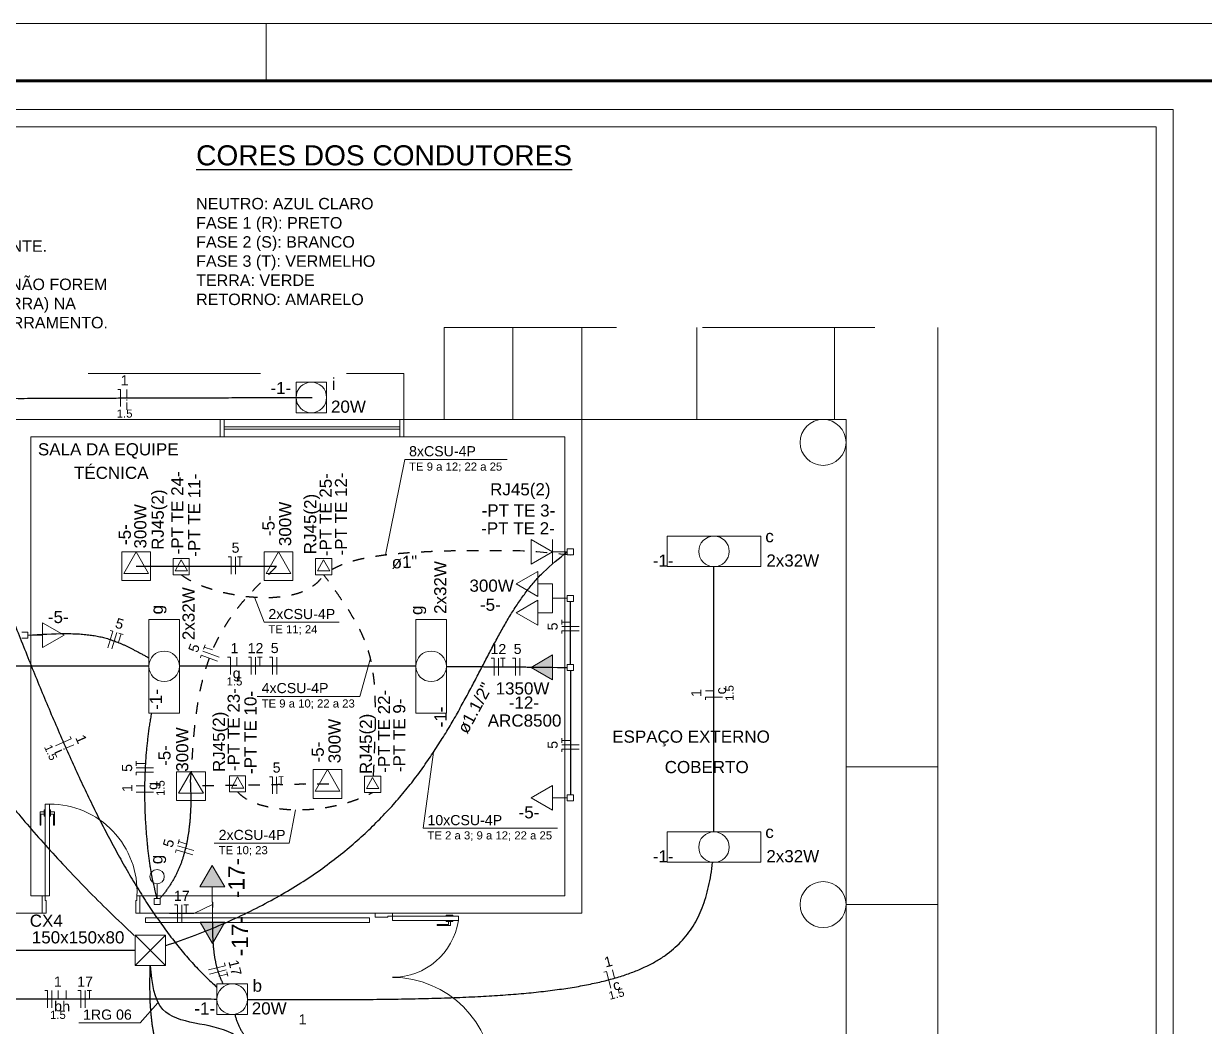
# Model space of a CAD drawing. Header units: millimetres. Extents: x 234.6 to 276.6, y 175.2 to 204.9.
# Drawn here: x 256.52 to 266.81, y 196.12 to 204.86 of the extents above; entities that cross this region are included whole.
import ezdxf

# ---------------------------------------------------------------- set-up
doc = ezdxf.new("R2010")
doc.units = ezdxf.units.MM
doc.header["$LTSCALE"] = 3
doc.header["$MEASUREMENT"] = 0
doc.linetypes.add('Dashed', pattern=[0.75, 0.5, -0.25])
doc.layers.get('0').update_dxf_attribs({"color": 2})
for name, color, linetype, lineweight in [('CE-Condutos', 3, 'Continuous', 30), ('CE-Textos condutos', 2, 'Continuous', 20), ('CE-Textos fios', 2, 'Continuous', 20), ('CROQUI', 1, 'Continuous', 13), ('EL-Condutos', 3, 'Continuous', 30), ('EL-Fios', 2, 'Continuous', 20), ('EL-Textos fios', 2, 'Continuous', 20), ('EL-Textos pontos', 2, 'Continuous', 20), ('FOLHA EXTERNA', 2, 'Continuous', 20), ('Folha_padrão', 6, 'Continuous', 60), ('P-SIMBOL', 170, 'Continuous', 20), ('TEXTO', 3, 'Continuous', 30)]:
    doc.layers.add(name, color=color, linetype=linetype, lineweight=lineweight)
doc.layers.add('Texto_80', color=2, linetype='Continuous')
doc.styles.add('Arial', font='arial.ttf')
doc.styles.add('TEXTO', font='arial.ttf')

msp = doc.modelspace()

# ---------------------------------------------------------------- hatches: boundary and pattern name
at = {"layer": 'P-SIMBOL', "linetype": 'Continuous'}
for points in [[(261.131, 199.358), (260.944, 199.249), (261.131, 199.141)], [(258.276, 197.337), (258.167, 197.525), (258.059, 197.337)], [(258.061, 197.031), (258.169, 196.844), (258.278, 197.031)]]:
    msp.add_hatch(color=256, dxfattribs=at).paths.add_polyline_path(points)

# ---------------------------------------------------------------- linework, layer by layer
msp.add_line((257.539, 196.153), (257.694, 196.329))
at = {"layer": 'CE-Condutos', "color": 6, "linetype": 'Continuous'}
msp.add_spline([(255.179, 201.283), (255.251, 200.881), (255.26, 200.793), (255.269, 200.703), (255.279, 200.611), (255.289, 200.517), (255.301, 200.42), (255.315, 200.32), (255.332, 200.218), (255.352, 200.112), (255.375, 200.003), (255.403, 199.891), (255.436, 199.776), (255.474, 199.657), (255.518, 199.534), (255.569, 199.407), (255.627, 199.276), (255.692, 199.14), (255.765, 199), (255.848, 198.856), (255.939, 198.707), (256.041, 198.552), (256.152, 198.393), (256.275, 198.228), (256.409, 198.058), (256.555, 197.883), (256.714, 197.701), (256.886, 197.514), (257.072, 197.32), (257.272, 197.121), (257.487, 196.915)], degree=3, dxfattribs=at)
at = {"layer": 'CE-Condutos', "color": 170, "linetype": 'Continuous'}
for points in [[(257.762, 196.827), (258.017, 196.917), (258.254, 197.013), (258.475, 197.114), (258.68, 197.22), (258.87, 197.33), (259.047, 197.444), (259.209, 197.561), (259.36, 197.681), (259.499, 197.804), (259.626, 197.929), (259.744, 198.055), (259.853, 198.182), (259.953, 198.31), (260.045, 198.439), (260.13, 198.567), (260.21, 198.694), (260.284, 198.82), (260.353, 198.945), (260.419, 199.067), (260.482, 199.187), (260.543, 199.304), (260.603, 199.418), (260.662, 199.528), (260.721, 199.633), (260.782, 199.734), (260.845, 199.829), (260.91, 199.919), (260.979, 200.003), (261.052, 200.08), (261.259, 200.256)], [(257.496, 196.784), (257.064, 196.784), (256.659, 196.784), (256.279, 196.784), (255.922, 196.784), (255.586, 196.784), (255.27, 196.784), (254.971, 196.784), (254.688, 196.784), (254.419, 196.784), (254.161, 196.784), (253.913, 196.784), (253.673, 196.784), (253.438, 196.784), (253.208, 196.784), (252.98, 196.784), (252.753, 196.784), (252.523, 196.784), (252.291, 196.784), (252.052, 196.784), (251.806, 196.784), (251.551, 196.784), (251.285, 196.784), (251.005, 196.784), (250.711, 196.784), (250.399, 196.784), (250.069, 196.784), (249.718, 196.784), (249.344, 196.784), (248.945, 196.784), (248.407, 196.784)]]:
    msp.add_spline(points, degree=3, dxfattribs=at)
at = {"layer": 'CE-Condutos', "color": 170, "linetype": 'Dashed', "ltscale": 0.05}
for points in [[(259.207, 200.102), (259.224, 200.111), (259.243, 200.121), (259.263, 200.13), (259.284, 200.14), (259.306, 200.149), (259.331, 200.158), (259.358, 200.167), (259.387, 200.176), (259.418, 200.184), (259.452, 200.193), (259.488, 200.2), (259.528, 200.208), (259.57, 200.215), (259.616, 200.222), (259.665, 200.229), (259.718, 200.235), (259.775, 200.241), (259.835, 200.246), (259.9, 200.251), (259.97, 200.255), (260.043, 200.259), (260.122, 200.262), (260.205, 200.265), (260.294, 200.267), (260.388, 200.268), (260.487, 200.269), (260.592, 200.269), (260.703, 200.268), (260.819, 200.267), (261.286, 200.23)], [(257.897, 200.057), (257.923, 200.038), (257.952, 200.02), (257.984, 200.002), (258.02, 199.985), (258.058, 199.968), (258.099, 199.952), (258.142, 199.938), (258.187, 199.924), (258.233, 199.911), (258.281, 199.899), (258.331, 199.889), (258.381, 199.88), (258.432, 199.872), (258.483, 199.866), (258.534, 199.862), (258.585, 199.859), (258.636, 199.858), (258.686, 199.859), (258.735, 199.863), (258.783, 199.868), (258.83, 199.875), (258.874, 199.885), (258.917, 199.897), (258.957, 199.912), (258.995, 199.929), (259.03, 199.949), (259.062, 199.972), (259.091, 199.997), (259.116, 200.026), (259.137, 200.057)], [(259.571, 198.302), (259.576, 198.402), (259.58, 198.497), (259.583, 198.585), (259.586, 198.669), (259.588, 198.747), (259.589, 198.821), (259.588, 198.891), (259.587, 198.957), (259.585, 199.02), (259.581, 199.079), (259.577, 199.135), (259.57, 199.188), (259.563, 199.239), (259.553, 199.288), (259.543, 199.336), (259.53, 199.382), (259.516, 199.426), (259.5, 199.471), (259.482, 199.514), (259.462, 199.558), (259.44, 199.602), (259.416, 199.646), (259.389, 199.691), (259.361, 199.738), (259.33, 199.785), (259.296, 199.835), (259.261, 199.887), (259.222, 199.941), (259.181, 199.997), (259.137, 200.057)], [(258.388, 198.165), (258.407, 198.146), (258.429, 198.128), (258.453, 198.111), (258.479, 198.096), (258.508, 198.082), (258.539, 198.069), (258.572, 198.057), (258.607, 198.047), (258.644, 198.038), (258.682, 198.03), (258.722, 198.023), (258.763, 198.018), (258.805, 198.014), (258.848, 198.011), (258.892, 198.01), (258.937, 198.01), (258.982, 198.012), (259.028, 198.014), (259.075, 198.019), (259.121, 198.024), (259.168, 198.031), (259.214, 198.04), (259.26, 198.05), (259.306, 198.061), (259.351, 198.074), (259.395, 198.088), (259.439, 198.104), (259.482, 198.122), (259.523, 198.14), (259.564, 198.161)]]:
    msp.add_spline(points, degree=3, dxfattribs=at)
at = {"layer": 'CE-Condutos', "color": 5, "linetype": 'Continuous'}
msp.add_spline([(257.624, 196.651), (257.623, 196.594), (257.622, 196.54), (257.622, 196.489), (257.622, 196.44), (257.623, 196.394), (257.624, 196.35), (257.626, 196.308), (257.629, 196.268), (257.632, 196.23), (257.636, 196.194), (257.64, 196.159), (257.645, 196.125), (257.65, 196.092), (257.656, 196.059), (257.663, 196.028), (257.67, 195.997), (257.679, 195.966), (257.687, 195.935), (257.697, 195.904), (257.707, 195.873), (257.718, 195.842), (257.73, 195.81), (257.742, 195.777), (257.755, 195.743), (257.769, 195.708), (257.784, 195.671), (257.799, 195.633), (257.816, 195.594), (257.833, 195.552), (257.851, 195.509)], degree=3, dxfattribs=at)
at = {"layer": 'CE-Condutos', "color": 4, "linetype": 'Continuous', "end_tangent": (0, 1)}
msp.add_spline([(259.344, 195.512), (258.499, 195.944), (258.34, 196.06), (257.737, 196.269), (257.628, 196.652)], degree=3, dxfattribs=at)
at = {"layer": 'CE-Textos fios'}
for p, q in [((259.677, 200.23), (259.843, 201.06)), ((259.843, 201.06), (260.736, 201.06)), ((259.843, 201.06), (260.736, 201.06)), ((258.534, 199.862), (258.618, 199.643)), ((258.618, 199.643), (259.271, 199.643)), ((258.618, 199.643), (259.271, 199.643)), ((259.544, 199.329), (259.452, 198.997)), ((259.452, 198.997), (258.559, 198.997)), ((259.452, 198.997), (258.559, 198.997)), ((260.094, 198.512), (260.003, 197.848)), ((258.892, 198.01), (258.837, 197.719)), ((260.003, 197.848), (261.173, 197.848)), ((260.003, 197.848), (261.173, 197.848)), ((258.837, 197.719), (258.185, 197.719)), ((258.837, 197.719), (258.185, 197.719)), ((257.004, 196.153), (257.539, 196.153)), ((257.004, 196.153), (257.539, 196.153))]:
    msp.add_line(p, q, dxfattribs=at)
at = {"layer": 'CROQUI'}
for p, q in [((266.536, 204.109), (240.536, 204.109)), ((266.536, 189.109), (266.536, 204.109)), ((266.386, 203.959), (240.536, 203.959)), ((266.386, 189.259), (266.386, 203.959)), ((260.186, 201.409), (260.186, 202.209)), ((261.386, 201.409), (261.386, 202.209)), ((262.386, 201.409), (262.386, 202.209)), ((263.586, 201.409), (263.586, 202.209)), ((264.486, 202.209), (264.486, 190.509)), ((256.436, 201.409), (256.586, 201.409)), ((256.586, 201.409), (258.236, 201.409)), ((258.236, 201.259), (258.236, 201.409)), ((259.836, 201.409), (258.236, 201.409)), ((258.271, 201.409), (258.236, 201.409)), ((258.236, 201.409), (258.271, 201.409)), ((258.271, 201.259), (258.271, 201.409)), ((258.271, 201.344), (259.801, 201.344)), ((258.271, 201.324), (259.801, 201.324)), ((259.801, 201.259), (259.801, 201.409)), ((259.836, 201.409), (261.386, 201.409)), ((259.836, 201.259), (259.836, 201.409)), ((260.736, 201.409), (263.686, 201.409)), ((261.386, 201.409), (261.386, 197.109)), ((263.686, 197.184), (263.686, 201.409)), ((256.586, 201.259), (256.586, 197.259)), ((256.586, 201.259), (258.236, 201.259)), ((259.736, 201.259), (258.236, 201.259)), ((259.836, 201.259), (258.236, 201.259)), ((259.836, 201.259), (261.236, 201.259)), ((259.836, 201.259), (261.236, 201.259)), ((261.236, 201.259), (261.236, 197.259)), ((263.686, 198.384), (264.486, 198.384)), ((256.711, 197.259), (256.711, 198.059)), ((256.711, 197.259), (256.711, 198.059)), ((256.711, 198.059), (256.751, 198.059)), ((256.751, 198.059), (256.751, 197.959)), ((256.668, 197.992), (256.668, 197.876)), ((256.703, 197.992), (256.668, 197.992)), ((256.675, 197.876), (256.675, 197.972)), ((256.675, 197.972), (256.703, 197.972)), ((256.711, 198.009), (256.703, 198.009)), ((256.703, 198.009), (256.703, 197.954)), ((256.703, 197.954), (256.711, 197.954)), ((256.711, 197.959), (256.711, 197.259)), ((256.751, 198.009), (256.758, 198.009)), ((256.751, 197.259), (256.751, 197.959)), ((256.758, 197.954), (256.751, 197.954)), ((256.758, 198.009), (256.758, 197.954)), ((256.758, 197.992), (256.793, 197.992)), ((256.786, 197.972), (256.758, 197.972)), ((256.786, 197.876), (256.786, 197.972)), ((256.793, 197.992), (256.793, 197.876)), ((256.668, 197.876), (256.675, 197.876)), ((256.793, 197.876), (256.786, 197.876)), ((256.686, 197.259), (256.586, 197.259)), ((256.686, 197.259), (256.686, 197.109)), ((256.751, 197.259), (256.686, 197.259)), ((256.711, 197.259), (256.711, 197.219)), ((256.711, 197.219), (256.721, 197.219)), ((256.721, 197.219), (256.721, 197.109)), ((257.511, 197.219), (257.501, 197.219)), ((257.501, 197.219), (257.501, 197.109)), ((257.511, 197.259), (257.536, 197.259)), ((257.511, 197.219), (257.511, 197.259)), ((261.236, 197.259), (257.536, 197.259)), ((257.536, 197.259), (257.536, 197.109)), ((256.336, 197.109), (256.686, 197.109)), ((256.721, 197.109), (256.686, 197.109)), ((257.501, 197.109), (257.536, 197.109)), ((257.536, 197.109), (261.386, 197.109)), ((259.586, 197.074), (259.586, 197.109)), ((259.586, 197.074), (259.586, 197.109)), ((259.736, 197.084), (259.736, 197.109)), ((259.736, 197.074), (259.736, 197.109)), ((259.736, 197.074), (259.736, 197.109)), ((263.686, 197.184), (264.486, 197.184)), ((263.686, 195.609), (263.686, 197.184)), ((257.586, 197.069), (257.586, 197.029)), ((257.586, 197.069), (259.536, 197.069)), ((257.586, 197.029), (259.536, 197.029)), ((259.536, 197.069), (259.536, 197.029)), ((259.696, 197.074), (259.586, 197.074)), ((259.696, 197.084), (259.696, 197.074)), ((259.736, 197.084), (259.696, 197.084)), ((259.736, 197.044), (259.736, 197.084)), ((259.736, 197.084), (260.311, 197.084)), ((260.211, 197.084), (259.736, 197.084)), ((259.736, 197.044), (259.736, 197.084)), ((259.736, 197.084), (260.311, 197.084)), ((259.736, 197.044), (260.211, 197.044)), ((260.127, 197.002), (260.127, 197.009)), ((260.127, 197.009), (260.223, 197.009)), ((260.261, 197.092), (260.205, 197.092)), ((260.205, 197.092), (260.205, 197.084)), ((260.205, 197.037), (260.205, 197.044)), ((260.261, 197.037), (260.205, 197.037)), ((260.311, 197.044), (260.211, 197.044)), ((260.223, 197.009), (260.223, 197.037)), ((260.243, 197.037), (260.243, 197.002)), ((260.261, 197.084), (260.261, 197.092)), ((260.261, 197.044), (260.261, 197.037)), ((260.311, 197.084), (260.311, 197.044)), ((260.243, 197.002), (260.127, 197.002)), ((260.243, 197.002), (260.127, 197.002))]:
    msp.add_line(p, q, dxfattribs=at)
at = {"layer": 'CROQUI', "linetype": 'Dashed'}
for p, q in [((260.186, 202.209), (264.486, 202.209)), ((260.786, 201.409), (260.786, 202.209)), ((264.486, 195.009), (264.486, 202.209)), ((254.836, 201.809), (259.836, 201.809)), ((259.836, 201.409), (259.836, 201.809))]:
    msp.add_line(p, q, dxfattribs=at)
at = {"layer": 'CROQUI'}
for centre in [(263.486, 201.209), (263.486, 197.184)]:
    msp.add_circle(centre, 0.2, dxfattribs=at)
for centre, radius, start, end in [((256.751, 197.298), 0.761, 357.062, 90), ((259.736, 197.131), 0.581, 270, 351.448), ((259.736, 195.674), 0.875, 0, 90)]:
    msp.add_arc(centre, radius, start, end, dxfattribs=at)
at = {"layer": 'EL-Condutos', "color": 3, "linetype": 'Continuous'}
for points in [[(255.677, 201.591), (255.947, 201.592), (256.084, 201.592), (256.214, 201.592), (256.335, 201.593), (256.449, 201.593), (256.558, 201.593), (256.66, 201.594), (256.757, 201.594), (256.85, 201.594), (256.939, 201.595), (257.025, 201.595), (257.109, 201.595), (257.19, 201.595), (257.271, 201.595), (257.35, 201.596), (257.43, 201.596), (257.51, 201.596), (257.592, 201.596), (257.675, 201.597), (257.761, 201.597), (257.85, 201.597), (257.943, 201.597), (258.04, 201.598), (258.143, 201.598), (258.251, 201.598), (258.365, 201.599), (258.487, 201.599), (258.616, 201.599), (258.753, 201.6), (259.037, 201.6)], [(261.286, 199.276), (261.286, 199.302), (261.286, 199.326), (261.286, 199.349), (261.286, 199.37), (261.286, 199.39), (261.286, 199.409), (261.286, 199.428), (261.286, 199.445), (261.286, 199.461), (261.286, 199.477), (261.286, 199.492), (261.286, 199.507), (261.286, 199.522), (261.286, 199.536), (261.286, 199.55), (261.286, 199.564), (261.286, 199.578), (261.286, 199.593), (261.286, 199.608), (261.286, 199.623), (261.286, 199.639), (261.286, 199.655), (261.286, 199.673), (261.286, 199.691), (261.286, 199.71), (261.286, 199.73), (261.286, 199.752), (261.286, 199.774), (261.286, 199.799), (261.286, 199.824)], [(261.286, 199.223), (261.286, 199.172), (261.286, 199.124), (261.286, 199.078), (261.286, 199.036), (261.286, 198.995), (261.286, 198.958), (261.286, 198.922), (261.286, 198.888), (261.286, 198.856), (261.286, 198.825), (261.286, 198.795), (261.286, 198.766), (261.286, 198.738), (261.286, 198.71), (261.286, 198.683), (261.286, 198.655), (261.286, 198.627), (261.286, 198.599), (261.286, 198.57), (261.286, 198.541), (261.286, 198.51), (261.286, 198.478), (261.286, 198.444), (261.286, 198.408), (261.286, 198.371), (261.286, 198.331), (261.286, 198.288), (261.286, 198.243), (261.286, 198.195), (261.286, 198.144)]]:
    msp.add_spline(points, degree=3, dxfattribs=at)
for points, knots in [([(255.677, 201.591), (255.717, 201.488), (255.78, 201.326), (255.871, 201.104), (255.942, 200.922), (256.015, 200.738), (256.087, 200.552), (256.16, 200.363), (256.233, 200.173), (256.307, 199.982), (256.382, 199.79), (256.457, 199.599), (256.533, 199.408), (256.609, 199.217), (256.687, 199.028), (256.765, 198.841), (256.845, 198.656), (256.925, 198.473), (257.007, 198.294), (257.09, 198.119), (257.174, 197.947), (257.26, 197.78), (257.347, 197.618), (257.435, 197.462), (257.526, 197.312), (257.617, 197.168), (257.711, 197.031), (257.806, 196.901), (257.903, 196.779), (258.002, 196.665), (258.104, 196.56), (258.174, 196.494), (258.208, 196.462)], [0, 0, 0, 0, 0.331189, 0.523251, 0.718474, 0.916458, 1.116797, 1.319082, 1.522907, 1.72786, 1.933535, 2.139523, 2.34542, 2.550822, 2.75533, 2.958552, 3.160098, 3.359588, 3.556649, 3.750918, 3.942046, 4.129696, 4.313549, 4.493309, 4.668702, 4.839485, 5.005452, 5.166438, 5.322335, 5.473094, 5.618749, 5.760518, 5.760518, 5.760518, 5.760518]), ([(262.536, 197.817), (262.536, 197.853), (262.536, 197.923), (262.536, 198.025), (262.536, 198.12), (262.536, 198.211), (262.536, 198.296), (262.536, 198.377), (262.536, 198.453), (262.536, 198.526), (262.536, 198.596), (262.536, 198.663), (262.536, 198.727), (262.536, 198.79), (262.536, 198.851), (262.536, 198.912), (262.536, 198.972), (262.536, 199.032), (262.536, 199.093), (262.536, 199.154), (262.536, 199.217), (262.536, 199.281), (262.536, 199.348), (262.536, 199.418), (262.536, 199.491), (262.536, 199.567), (262.536, 199.648), (262.536, 199.733), (262.536, 199.824), (262.536, 199.919), (262.536, 200.021), (262.536, 200.091), (262.536, 200.127)], [0.138467, 0.138467, 0.138467, 0.138467, 0.246609, 0.348237, 0.443902, 0.534062, 0.619177, 0.699704, 0.776103, 0.848832, 0.91835, 0.985116, 1.049589, 1.112226, 1.173488, 1.233832, 1.293717, 1.353602, 1.413946, 1.475208, 1.537845, 1.602318, 1.669084, 1.738602, 1.811331, 1.88773, 1.968257, 2.053372, 2.143532, 2.239197, 2.340825, 2.448967, 2.448967, 2.448967, 2.448967]), ([(256.562, 199.53), (256.671, 199.537), (256.791, 199.545), (256.921, 199.544), (256.952, 199.543), (256.982, 199.542), (257.01, 199.541), (257.038, 199.539), (257.065, 199.536), (257.091, 199.533), (257.116, 199.53), (257.14, 199.526), (257.164, 199.522), (257.187, 199.517), (257.21, 199.512), (257.233, 199.506), (257.255, 199.5), (257.277, 199.493), (257.299, 199.485), (257.321, 199.477), (257.343, 199.469), (257.365, 199.46), (257.388, 199.45), (257.411, 199.439), (257.434, 199.428), (257.458, 199.416), (257.482, 199.404), (257.507, 199.391), (257.533, 199.377), (257.56, 199.363), (257.587, 199.348), (257.606, 199.338), (257.616, 199.332)], [0, 0, 0, 0, 0.326933, 0.359269, 0.390311, 0.42015, 0.448881, 0.476601, 0.503405, 0.529392, 0.554661, 0.579313, 0.603448, 0.62717, 0.650579, 0.673779, 0.696871, 0.719956, 0.743135, 0.766507, 0.790168, 0.814215, 0.838741, 0.863838, 0.889595, 0.916103, 0.943447, 0.971713, 1.000985, 1.031348, 1.062885, 1.095474, 1.095474, 1.095474, 1.095474]), ([(257.616, 199.259), (257.579, 199.259), (257.508, 199.259), (257.404, 199.259), (257.306, 199.259), (257.212, 199.259), (257.124, 199.259), (257.04, 199.259), (256.96, 199.259), (256.884, 199.259), (256.811, 199.259), (256.742, 199.259), (256.674, 199.259), (256.609, 199.259), (256.545, 199.259), (256.483, 199.259), (256.422, 199.259), (256.361, 199.259), (256.301, 199.259), (256.24, 199.259), (256.178, 199.259), (256.116, 199.259), (256.051, 199.259), (255.985, 199.259), (255.917, 199.259), (255.846, 199.259), (255.772, 199.259), (255.695, 199.259), (255.614, 199.259), (255.528, 199.259), (255.438, 199.259), (255.376, 199.259), (255.344, 199.259)], [0.128884, 0.128884, 0.128884, 0.128884, 0.238253, 0.342381, 0.440818, 0.53396, 0.622205, 0.705951, 0.785596, 0.861536, 0.93417, 1.003894, 1.071107, 1.136206, 1.199589, 1.261653, 1.322795, 1.383413, 1.443905, 1.504668, 1.5661, 1.628598, 1.69256, 1.758383, 1.826465, 1.897203, 1.970996, 2.048239, 2.129332, 2.214671, 2.304655, 2.400884, 2.400884, 2.400884, 2.400884]), ([(259.941, 199.259), (259.908, 199.259), (259.846, 199.259), (259.755, 199.259), (259.67, 199.259), (259.59, 199.259), (259.514, 199.259), (259.442, 199.259), (259.374, 199.259), (259.309, 199.259), (259.247, 199.259), (259.187, 199.259), (259.129, 199.259), (259.073, 199.259), (259.018, 199.259), (258.964, 199.259), (258.911, 199.259), (258.857, 199.259), (258.803, 199.259), (258.748, 199.259), (258.692, 199.259), (258.634, 199.259), (258.575, 199.259), (258.512, 199.259), (258.448, 199.259), (258.379, 199.259), (258.308, 199.259), (258.232, 199.259), (258.152, 199.259), (258.066, 199.259), (257.976, 199.259), (257.913, 199.259), (257.881, 199.259)], [0.126171, 0.126171, 0.126171, 0.126171, 0.223525, 0.313679, 0.398602, 0.478697, 0.554367, 0.626013, 0.694039, 0.758846, 0.820837, 0.880414, 0.937979, 0.993935, 1.048684, 1.102629, 1.156171, 1.209713, 1.263657, 1.318406, 1.374362, 1.431927, 1.491504, 1.553495, 1.618302, 1.686328, 1.757974, 1.833644, 1.913739, 1.998663, 2.088816, 2.186171, 2.186171, 2.186171, 2.186171]), ([(260.206, 199.258), (260.217, 199.258), (260.24, 199.258), (260.274, 199.258), (260.306, 199.257), (260.337, 199.257), (260.366, 199.257), (260.394, 199.257), (260.422, 199.256), (260.448, 199.256), (260.473, 199.256), (260.497, 199.256), (260.521, 199.256), (260.544, 199.255), (260.567, 199.255), (260.589, 199.255), (260.61, 199.255), (260.631, 199.255), (260.653, 199.255), (260.674, 199.254), (260.695, 199.254), (260.716, 199.254), (260.737, 199.254), (260.758, 199.254), (260.78, 199.254), (260.802, 199.253), (260.825, 199.253), (260.848, 199.253), (260.872, 199.253), (260.897, 199.253), (261.026, 199.252), (261.147, 199.25), (261.259, 199.249)], [0.138829, 0.138829, 0.138829, 0.138829, 0.174102, 0.207577, 0.239605, 0.270273, 0.299671, 0.327888, 0.355013, 0.381135, 0.406342, 0.430724, 0.454369, 0.477367, 0.499807, 0.521776, 0.543365, 0.564663, 0.585757, 0.606738, 0.627694, 0.648714, 0.669887, 0.691302, 0.713047, 0.735213, 0.757887, 0.78116, 0.805118, 0.829853, 0.855452, 1.192319, 1.192319, 1.192319, 1.192319]), ([(257.687, 197.236), (257.665, 197.325), (257.64, 197.429), (257.623, 197.548), (257.617, 197.592), (257.611, 197.636), (257.606, 197.68), (257.602, 197.725), (257.598, 197.77), (257.594, 197.816), (257.591, 197.862), (257.588, 197.908), (257.585, 197.955), (257.583, 198.002), (257.582, 198.049), (257.581, 198.096), (257.581, 198.144), (257.581, 198.191), (257.581, 198.239), (257.582, 198.287), (257.584, 198.334), (257.586, 198.382), (257.589, 198.43), (257.592, 198.477), (257.596, 198.525), (257.601, 198.572), (257.606, 198.619), (257.611, 198.666), (257.617, 198.713), (257.624, 198.759), (257.632, 198.806), (257.637, 198.836), (257.64, 198.851)], [0, 0, 0, 0, 0.275543, 0.318932, 0.362805, 0.407132, 0.451885, 0.497035, 0.542554, 0.588414, 0.634585, 0.68104, 0.727751, 0.774688, 0.821824, 0.869132, 0.916583, 0.96415, 1.011806, 1.059525, 1.107278, 1.15504, 1.202785, 1.250486, 1.29812, 1.34566, 1.393083, 1.440364, 1.48748, 1.534408, 1.581126, 1.62754, 1.62754, 1.62754, 1.62754]), ([(258.473, 196.358), (258.575, 196.357), (258.772, 196.357), (259.061, 196.356), (259.336, 196.356), (259.596, 196.358), (259.842, 196.362), (260.074, 196.367), (260.294, 196.374), (260.501, 196.383), (260.695, 196.395), (260.877, 196.409), (261.047, 196.427), (261.206, 196.447), (261.354, 196.47), (261.491, 196.497), (261.618, 196.527), (261.735, 196.561), (261.842, 196.599), (261.94, 196.641), (262.03, 196.688), (262.111, 196.739), (262.183, 196.796), (262.248, 196.857), (262.306, 196.924), (262.356, 196.996), (262.399, 197.074), (262.436, 197.157), (262.466, 197.247), (262.491, 197.342), (262.511, 197.445), (262.52, 197.516), (262.524, 197.552)], [0.146414, 0.146414, 0.146414, 0.146414, 0.450364, 0.739264, 1.013523, 1.273508, 1.519591, 1.752146, 1.97156, 2.178228, 2.372556, 2.554971, 2.725918, 2.885873, 3.035342, 3.174876, 3.30508, 3.426623, 3.540252, 3.646807, 3.74723, 3.842574, 3.933993, 4.022731, 4.110083, 4.197348, 4.285781, 4.376543, 4.470675, 4.56908, 4.672526, 4.783342, 4.783342, 4.783342, 4.783342]), ([(258.169, 197.031), (258.169, 196.966), (258.169, 196.895), (258.176, 196.819), (258.177, 196.804), (258.179, 196.79), (258.18, 196.775), (258.182, 196.761), (258.184, 196.748), (258.186, 196.734), (258.188, 196.721), (258.19, 196.708), (258.193, 196.696), (258.195, 196.684), (258.198, 196.671), (258.2, 196.66), (258.203, 196.648), (258.206, 196.637), (258.209, 196.625), (258.213, 196.614), (258.216, 196.603), (258.219, 196.593), (258.223, 196.582), (258.227, 196.571), (258.231, 196.561), (258.235, 196.551), (258.239, 196.541), (258.243, 196.531), (258.248, 196.521), (258.252, 196.511), (258.257, 196.501), (258.26, 196.495), (258.262, 196.492)], [0, 0, 0, 0, 0.1969345, 0.2122602, 0.2272538, 0.2419276, 0.2562941, 0.2703658, 0.2841553, 0.2976753, 0.3109385, 0.3239577, 0.336746, 0.3493162, 0.3616814, 0.3738548, 0.3858493, 0.3976784, 0.409355, 0.4208924, 0.4323038, 0.4436023, 0.4548011, 0.4659132, 0.4769516, 0.4879292, 0.4988588, 0.5097531, 0.5206246, 0.5314857, 0.5423487, 0.5528419, 0.5528419, 0.5528419, 0.5528419]), ([(258.208, 196.357), (258.174, 196.358), (258.107, 196.36), (258.009, 196.359), (257.917, 196.359), (257.83, 196.359), (257.747, 196.359), (257.67, 196.359), (257.596, 196.359), (257.526, 196.359), (257.459, 196.359), (257.394, 196.359), (257.332, 196.359), (257.271, 196.359), (257.212, 196.359), (257.154, 196.359), (257.096, 196.359), (257.038, 196.359), (256.979, 196.359), (256.92, 196.359), (256.86, 196.359), (256.797, 196.359), (256.733, 196.359), (256.666, 196.359), (256.595, 196.359), (256.522, 196.359), (256.444, 196.359), (256.362, 196.359), (256.275, 196.359), (256.183, 196.359), (256.085, 196.359), (256.018, 196.359), (255.983, 196.358)], [0.118637, 0.118637, 0.118637, 0.118637, 0.222203, 0.32003, 0.412132, 0.498951, 0.580927, 0.658499, 0.732108, 0.802195, 0.8692, 0.933563, 0.995725, 1.056125, 1.115204, 1.173403, 1.231161, 1.28892, 1.347118, 1.406198, 1.466598, 1.528759, 1.593122, 1.660127, 1.730214, 1.803824, 1.881396, 1.963371, 2.05019, 2.142293, 2.240119, 2.343669, 2.343669, 2.343669, 2.343669]), ([(258.363, 196.227), (258.366, 196.217), (258.372, 196.198), (258.381, 196.169), (258.392, 196.142), (258.404, 196.116), (258.417, 196.091), (258.432, 196.067), (258.448, 196.044), (258.466, 196.021), (258.485, 195.999), (258.506, 195.978), (258.529, 195.957), (258.554, 195.936), (258.58, 195.916), (258.609, 195.896), (258.639, 195.877), (258.672, 195.857), (258.707, 195.838), (258.744, 195.818), (258.783, 195.799), (258.825, 195.779), (258.869, 195.759), (258.915, 195.739), (258.964, 195.719), (259.016, 195.698), (259.07, 195.676), (259.128, 195.654), (259.188, 195.632), (259.25, 195.608), (259.316, 195.584), (259.361, 195.568), (259.384, 195.559)], [0.131791, 0.131791, 0.131791, 0.131791, 0.162693, 0.192237, 0.221183, 0.249707, 0.277993, 0.306231, 0.334618, 0.363349, 0.39262, 0.422622, 0.453538, 0.485545, 0.518808, 0.553486, 0.589726, 0.627667, 0.66744, 0.709169, 0.75297, 0.798956, 0.847233, 0.897905, 0.951071, 1.006827, 1.065269, 1.126489, 1.190578, 1.257626, 1.327722, 1.400955, 1.400955, 1.400955, 1.400955])]:
    msp.add_open_spline(points, degree=3, knots=knots, dxfattribs=at)
at = {"layer": 'EL-Condutos', "color": 3, "linetype": 'Continuous', "ltscale": 0.05}
for points in [[(257.504, 200.131), (257.674, 200.131), (257.716, 200.131), (257.756, 200.131), (257.794, 200.131), (257.83, 200.131), (257.865, 200.131), (257.897, 200.131), (257.929, 200.131), (257.959, 200.131), (257.988, 200.131), (258.016, 200.131), (258.044, 200.131), (258.071, 200.131), (258.098, 200.131), (258.124, 200.131), (258.151, 200.131), (258.178, 200.131), (258.205, 200.131), (258.232, 200.131), (258.26, 200.131), (258.29, 200.131), (258.32, 200.131), (258.351, 200.131), (258.384, 200.131), (258.418, 200.131), (258.454, 200.131), (258.492, 200.131), (258.532, 200.131), (258.574, 200.131), (258.728, 200.131)], [(257.977, 198.247), (257.98, 198.056), (257.979, 198.022), (257.977, 197.988), (257.975, 197.955), (257.973, 197.922), (257.97, 197.89), (257.966, 197.858), (257.963, 197.827), (257.958, 197.796), (257.953, 197.766), (257.948, 197.736), (257.942, 197.706), (257.935, 197.677), (257.928, 197.649), (257.92, 197.621), (257.912, 197.593), (257.903, 197.565), (257.893, 197.538), (257.882, 197.511), (257.871, 197.485), (257.859, 197.459), (257.846, 197.433), (257.832, 197.407), (257.817, 197.382), (257.802, 197.357), (257.785, 197.332), (257.768, 197.308), (257.75, 197.283), (257.731, 197.259), (257.71, 197.236)]]:
    msp.add_spline(points, degree=3, dxfattribs=at)
at = {"layer": 'EL-Condutos', "color": 3, "linetype": 'Dashed', "ltscale": 0.05}
for points in [[(257.977, 198.247), (257.991, 198.422), (257.996, 198.5), (258.001, 198.576), (258.007, 198.649), (258.014, 198.72), (258.021, 198.788), (258.03, 198.854), (258.039, 198.918), (258.05, 198.98), (258.061, 199.04), (258.074, 199.099), (258.088, 199.155), (258.103, 199.211), (258.12, 199.264), (258.138, 199.317), (258.157, 199.368), (258.178, 199.418), (258.201, 199.467), (258.225, 199.515), (258.251, 199.562), (258.279, 199.609), (258.308, 199.655), (258.34, 199.701), (258.373, 199.746), (258.409, 199.791), (258.446, 199.836), (258.486, 199.881), (258.528, 199.926), (258.573, 199.971), (258.728, 200.131)], [(259.182, 198.232), (259.004, 198.232), (258.964, 198.231), (258.926, 198.231), (258.89, 198.23), (258.856, 198.229), (258.823, 198.229), (258.792, 198.228), (258.762, 198.228), (258.734, 198.228), (258.706, 198.227), (258.679, 198.227), (258.653, 198.226), (258.627, 198.226), (258.602, 198.226), (258.577, 198.225), (258.551, 198.225), (258.526, 198.224), (258.5, 198.224), (258.474, 198.224), (258.447, 198.223), (258.419, 198.223), (258.391, 198.222), (258.361, 198.222), (258.33, 198.221), (258.297, 198.221), (258.263, 198.22), (258.227, 198.22), (258.189, 198.219), (258.149, 198.219), (257.978, 198.213)]]:
    msp.add_spline(points, degree=3, dxfattribs=at)
at = {"layer": 'EL-Condutos', "color": 6, "linetype": 'Continuous'}
msp.add_spline([(258.167, 197.209), (258.167, 197.207), (258.168, 197.205), (258.168, 197.202), (258.168, 197.2), (258.168, 197.199), (258.168, 197.197), (258.168, 197.195), (258.168, 197.194), (258.168, 197.192), (258.168, 197.191), (258.168, 197.189), (258.168, 197.188), (258.168, 197.187), (258.168, 197.185), (258.168, 197.184), (258.168, 197.183), (258.169, 197.182), (258.169, 197.18), (258.169, 197.179), (258.169, 197.178), (258.169, 197.176), (258.169, 197.175), (258.169, 197.173), (258.169, 197.172), (258.169, 197.17), (258.169, 197.168), (258.169, 197.166), (258.169, 197.164), (258.169, 197.162), (258.169, 197.159)], degree=3, dxfattribs=at)
at = {"layer": 'EL-Fios'}
for p, q in [((257.344, 201.671), (257.369, 201.671)), ((257.369, 201.521), (257.369, 201.671)), ((257.423, 201.596), (257.423, 201.671)), ((258.307, 200.212), (258.332, 200.212)), ((258.332, 200.062), (258.332, 200.212)), ((258.37, 200.062), (258.37, 200.212)), ((258.387, 200.212), (258.427, 200.212)), ((258.407, 200.137), (258.407, 200.212)), ((261.211, 199.624), (261.211, 199.664)), ((261.286, 199.644), (261.211, 199.644)), ((261.361, 199.606), (261.211, 199.606)), ((257.257, 199.421), (257.301, 199.564)), ((257.277, 199.571), (257.301, 199.564)), ((257.293, 199.41), (257.337, 199.553)), ((257.351, 199.47), (257.373, 199.542)), ((257.353, 199.548), (257.392, 199.536)), ((261.361, 199.569), (261.211, 199.569)), ((261.211, 199.544), (261.211, 199.569)), ((258.226, 199.34), (258.085, 199.391)), ((258.091, 199.407), (258.104, 199.445)), ((258.168, 199.401), (258.097, 199.426)), ((258.064, 199.332), (258.072, 199.356)), ((258.213, 199.305), (258.072, 199.356)), ((258.301, 199.338), (258.326, 199.338)), ((258.326, 199.188), (258.326, 199.338)), ((258.38, 199.263), (258.38, 199.338)), ((258.482, 199.338), (258.507, 199.338)), ((258.507, 199.188), (258.507, 199.338)), ((258.544, 199.188), (258.544, 199.338)), ((258.562, 199.338), (258.602, 199.338)), ((258.582, 199.263), (258.582, 199.338)), ((258.667, 199.338), (258.692, 199.338)), ((258.692, 199.188), (258.692, 199.338)), ((258.729, 199.188), (258.729, 199.338)), ((260.597, 199.33), (260.622, 199.33)), ((260.622, 199.18), (260.622, 199.33)), ((260.659, 199.18), (260.659, 199.33)), ((260.677, 199.33), (260.717, 199.33)), ((260.697, 199.255), (260.697, 199.33)), ((260.782, 199.33), (260.807, 199.33)), ((260.807, 199.18), (260.807, 199.33)), ((260.845, 199.18), (260.845, 199.33)), ((262.536, 199.045), (262.461, 199.045)), ((262.611, 198.991), (262.461, 198.991)), ((262.461, 198.966), (262.461, 198.991)), ((256.803, 198.565), (256.94, 198.626)), ((256.893, 198.546), (256.962, 198.576)), ((256.93, 198.649), (256.94, 198.626)), ((261.211, 198.593), (261.211, 198.633)), ((261.286, 198.613), (261.211, 198.613)), ((261.361, 198.575), (261.211, 198.575)), ((261.361, 198.538), (261.211, 198.538)), ((261.211, 198.513), (261.211, 198.538)), ((257.506, 198.392), (257.506, 198.432)), ((257.581, 198.412), (257.506, 198.412)), ((257.656, 198.374), (257.506, 198.374)), ((257.656, 198.337), (257.506, 198.337)), ((257.506, 198.312), (257.506, 198.337)), ((258.666, 198.296), (258.691, 198.297)), ((258.693, 198.147), (258.691, 198.297)), ((258.73, 198.147), (258.728, 198.297)), ((258.746, 198.297), (258.786, 198.298)), ((258.767, 198.223), (258.766, 198.298)), ((257.581, 198.217), (257.506, 198.217)), ((257.656, 198.163), (257.506, 198.163)), ((257.869, 197.713), (257.88, 197.751)), ((257.947, 197.711), (257.875, 197.732)), ((257.847, 197.636), (257.854, 197.66)), ((257.998, 197.618), (257.854, 197.66)), ((258.008, 197.654), (257.864, 197.696)), ((257.839, 197.181), (257.864, 197.181)), ((257.864, 197.031), (257.864, 197.181)), ((257.902, 197.031), (257.902, 197.181)), ((257.919, 197.181), (257.959, 197.181)), ((257.939, 197.106), (257.939, 197.181)), ((258.134, 196.615), (258.28, 196.651)), ((258.143, 196.579), (258.289, 196.615)), ((258.274, 196.676), (258.28, 196.651)), ((258.293, 196.598), (258.303, 196.559)), ((261.576, 196.595), (261.6, 196.601)), ((261.638, 196.456), (261.6, 196.601)), ((261.671, 196.542), (261.653, 196.614)), ((258.225, 196.56), (258.298, 196.578)), ((256.708, 196.434), (256.733, 196.434)), ((256.733, 196.284), (256.733, 196.434)), ((256.771, 196.284), (256.771, 196.434)), ((256.825, 196.359), (256.825, 196.434)), ((256.895, 196.359), (256.895, 196.434)), ((256.997, 196.434), (257.022, 196.434)), ((257.022, 196.284), (257.022, 196.434)), ((257.06, 196.284), (257.06, 196.434)), ((257.077, 196.434), (257.117, 196.434)), ((257.097, 196.359), (257.097, 196.434))]:
    msp.add_line(p, q, dxfattribs=at)
at = {"layer": 'EL-Textos fios'}
for p, q in [((258.168, 197.184), (258.008, 197.106)), ((258.008, 197.106), (257.796, 197.106))]:
    msp.add_line(p, q, dxfattribs=at)
at = {"layer": 'FOLHA EXTERNA', "color": 2, "linetype": 'Continuous'}
for points in [[(234.586, 175.157), (276.636, 175.157), (276.636, 204.857), (234.586, 204.857), (234.586, 175.157)], [(258.636, 204.857), (258.636, 204.361)]]:
    msp.add_lwpolyline(points, dxfattribs=at)
at = {"layer": 'Folha_padrão', "color": 6, "linetype": 'Continuous'}
msp.add_lwpolyline([(236.086, 204.357), (276.136, 204.357), (276.136, 175.657), (236.086, 175.657), (236.086, 204.357)], dxfattribs=at)
at = {"layer": 'P-SIMBOL'}
for p, q in [((258.898, 201.733), (259.163, 201.733)), ((258.898, 201.733), (258.898, 201.468)), ((259.163, 201.733), (259.163, 201.468)), ((258.898, 201.468), (259.163, 201.468)), ((260.943, 200.148), (260.943, 200.364)), ((260.943, 200.364), (261.131, 200.256)), ((261.131, 200.148), (261.131, 200.364)), ((262.128, 200.392), (262.944, 200.392)), ((262.128, 200.392), (262.128, 200.127)), ((262.944, 200.392), (262.944, 200.127)), ((257.504, 200.256), (257.379, 200.256)), ((257.379, 200.131), (257.379, 200.256)), ((257.504, 200.256), (257.396, 200.068)), ((257.613, 200.068), (257.504, 200.256)), ((257.504, 200.256), (257.629, 200.256)), ((257.629, 200.131), (257.629, 200.256)), ((257.897, 200.197), (257.827, 200.197)), ((257.827, 200.197), (257.827, 200.057)), ((257.897, 200.197), (257.967, 200.197)), ((257.967, 200.197), (257.967, 200.057)), ((258.744, 200.256), (258.619, 200.256)), ((258.619, 200.131), (258.619, 200.256)), ((258.744, 200.256), (258.636, 200.068)), ((258.852, 200.068), (258.744, 200.256)), ((258.744, 200.256), (258.869, 200.256)), ((258.869, 200.131), (258.869, 200.256)), ((259.137, 200.197), (259.067, 200.197)), ((259.067, 200.197), (259.067, 200.057)), ((259.137, 200.197), (259.207, 200.197)), ((259.207, 200.197), (259.207, 200.057)), ((261.131, 200.256), (260.943, 200.148)), ((261.259, 200.256), (261.131, 200.256)), ((261.259, 200.23), (261.259, 200.283)), ((261.259, 200.283), (261.312, 200.283)), ((261.312, 200.23), (261.259, 200.23)), ((261.312, 200.283), (261.312, 200.23)), ((257.379, 200.131), (257.379, 200.006)), ((257.629, 200.131), (257.629, 200.006)), ((257.844, 200.091), (257.897, 200.187)), ((257.951, 200.091), (257.844, 200.091)), ((257.897, 200.187), (257.951, 200.091)), ((258.619, 200.131), (258.619, 200.006)), ((258.869, 200.131), (258.869, 200.006)), ((259.084, 200.091), (259.137, 200.187)), ((259.191, 200.091), (259.084, 200.091)), ((259.137, 200.187), (259.191, 200.091)), ((262.128, 200.127), (262.944, 200.127)), ((257.504, 200.006), (257.379, 200.006)), ((257.396, 200.068), (257.613, 200.068)), ((257.504, 200.006), (257.629, 200.006)), ((257.897, 200.057), (257.827, 200.057)), ((257.897, 200.057), (257.967, 200.057)), ((258.744, 200.006), (258.619, 200.006)), ((258.636, 200.068), (258.852, 200.068)), ((258.744, 200.006), (258.869, 200.006)), ((259.137, 200.057), (259.067, 200.057)), ((259.137, 200.057), (259.207, 200.057)), ((261.003, 200.084), (260.815, 199.976)), ((261.003, 199.867), (261.003, 200.084)), ((260.815, 199.976), (261.003, 199.867)), ((261.003, 199.976), (261.131, 199.976)), ((261.131, 199.851), (261.131, 199.976)), ((261.003, 199.834), (260.815, 199.726)), ((261.003, 199.617), (261.003, 199.834)), ((261.131, 199.851), (261.131, 199.726)), ((261.131, 199.851), (261.259, 199.851)), ((261.259, 199.824), (261.259, 199.877)), ((261.259, 199.877), (261.312, 199.877)), ((261.312, 199.824), (261.259, 199.824)), ((261.312, 199.877), (261.312, 199.824)), ((260.815, 199.726), (261.003, 199.617)), ((261.003, 199.726), (261.131, 199.726)), ((256.69, 199.639), (256.878, 199.53)), ((256.69, 199.422), (256.69, 199.639)), ((257.616, 198.851), (257.616, 199.667)), ((257.616, 199.667), (257.881, 199.667)), ((257.881, 198.851), (257.881, 199.667)), ((259.941, 198.851), (259.941, 199.667)), ((259.941, 199.667), (260.206, 199.667)), ((260.206, 198.851), (260.206, 199.667)), ((256.509, 199.557), (256.562, 199.557)), ((256.562, 199.504), (256.509, 199.504)), ((256.562, 199.557), (256.562, 199.504)), ((256.69, 199.53), (256.562, 199.53)), ((256.878, 199.53), (256.69, 199.422)), ((260.944, 199.249), (261.131, 199.358)), ((261.131, 199.358), (261.131, 199.141)), ((261.259, 199.223), (261.259, 199.276)), ((261.259, 199.276), (261.312, 199.276)), ((261.312, 199.276), (261.312, 199.223)), ((261.131, 199.141), (260.944, 199.249)), ((261.131, 199.249), (261.259, 199.249)), ((261.312, 199.223), (261.259, 199.223)), ((257.616, 198.851), (257.881, 198.851)), ((259.941, 198.851), (260.206, 198.851)), ((257.982, 198.341), (257.857, 198.341)), ((257.857, 198.216), (257.857, 198.341)), ((257.982, 198.341), (257.874, 198.154)), ((258.09, 198.154), (257.982, 198.341)), ((257.982, 198.341), (258.107, 198.341)), ((258.107, 198.216), (258.107, 198.341)), ((259.171, 198.359), (259.046, 198.359)), ((259.046, 198.234), (259.046, 198.359)), ((259.171, 198.359), (259.063, 198.172)), ((259.279, 198.172), (259.171, 198.359)), ((259.171, 198.359), (259.296, 198.359)), ((259.296, 198.234), (259.296, 198.359)), ((258.388, 198.305), (258.318, 198.305)), ((258.318, 198.305), (258.318, 198.165)), ((258.335, 198.198), (258.388, 198.295)), ((258.388, 198.305), (258.458, 198.305)), ((258.388, 198.295), (258.442, 198.198)), ((258.458, 198.305), (258.458, 198.165)), ((259.564, 198.301), (259.494, 198.301)), ((259.494, 198.301), (259.494, 198.161)), ((259.51, 198.194), (259.564, 198.291)), ((259.564, 198.301), (259.634, 198.301)), ((259.564, 198.291), (259.617, 198.194)), ((259.634, 198.301), (259.634, 198.161)), ((257.857, 198.216), (257.857, 198.091)), ((257.874, 198.154), (258.09, 198.154)), ((258.107, 198.216), (258.107, 198.091)), ((258.388, 198.165), (258.318, 198.165)), ((258.442, 198.198), (258.335, 198.198)), ((258.388, 198.165), (258.458, 198.165)), ((259.046, 198.234), (259.046, 198.109)), ((259.063, 198.172), (259.279, 198.172)), ((259.296, 198.234), (259.296, 198.109)), ((259.564, 198.161), (259.494, 198.161)), ((259.617, 198.194), (259.51, 198.194)), ((259.564, 198.161), (259.634, 198.161)), ((260.944, 198.114), (261.131, 198.222)), ((261.131, 198.222), (261.131, 198.006)), ((261.259, 198.087), (261.259, 198.14)), ((261.259, 198.14), (261.312, 198.14)), ((261.312, 198.14), (261.312, 198.087)), ((257.982, 198.091), (257.857, 198.091)), ((257.982, 198.091), (258.107, 198.091)), ((259.171, 198.109), (259.046, 198.109)), ((259.171, 198.109), (259.296, 198.109)), ((261.131, 198.006), (260.944, 198.114)), ((261.131, 198.114), (261.259, 198.114)), ((261.312, 198.087), (261.259, 198.087)), ((262.128, 197.817), (262.944, 197.817)), ((262.128, 197.817), (262.128, 197.552)), ((262.944, 197.817), (262.944, 197.552)), ((258.059, 197.337), (258.167, 197.525)), ((258.167, 197.525), (258.276, 197.337)), ((262.128, 197.552), (262.944, 197.552)), ((257.687, 197.364), (257.687, 197.236)), ((258.276, 197.337), (258.059, 197.337)), ((258.167, 197.337), (258.167, 197.209)), ((257.66, 197.236), (257.713, 197.236)), ((257.66, 197.183), (257.66, 197.236)), ((257.713, 197.236), (257.713, 197.183)), ((257.713, 197.183), (257.66, 197.183)), ((258.169, 197.031), (258.169, 197.159)), ((258.169, 196.844), (258.061, 197.031)), ((258.061, 197.031), (258.278, 197.031)), ((258.278, 197.031), (258.169, 196.844)), ((257.495, 196.917), (257.76, 196.917)), ((257.495, 196.917), (257.495, 196.652)), ((257.495, 196.917), (257.76, 196.652)), ((257.76, 196.917), (257.495, 196.652)), ((257.76, 196.917), (257.76, 196.652)), ((257.495, 196.652), (257.76, 196.652)), ((258.208, 196.492), (258.473, 196.492)), ((258.208, 196.492), (258.208, 196.227)), ((258.473, 196.492), (258.473, 196.227)), ((258.208, 196.227), (258.473, 196.227))]:
    msp.add_line(p, q, dxfattribs=at)
for centre, radius in [((259.03, 201.601), 0.133), ((262.536, 200.26), 0.133), ((257.748, 199.259), 0.133), ((260.073, 199.259), 0.133), ((262.536, 197.684), 0.133), ((257.687, 197.427), 0.0625), ((258.341, 196.359), 0.133)]:
    msp.add_circle(centre, radius, dxfattribs=at)

# ---------------------------------------------------------------- texts
at = {"layer": 'CE-Textos condutos', "char_height": 0.1059, "attachment_point": 8, "line_spacing_factor": 0.798, "style": 'Arial'}
for s, insert, width, rotation in [('ø1"', (259.844, 200.112), 0.38124, 2.372), ('ø1.1/2"', (260.502, 198.87), 0.88956, 61.8107)]:
    msp.add_mtext(s, dxfattribs=dict(at, insert=insert, width=width, rotation=rotation))
at = {"layer": 'CE-Textos fios', "attachment_point": 7, "line_spacing_factor": 0.798, "style": 'Arial'}
for s, insert, char_height, width in [('8xCSU-4P', (259.881, 201.087), 0.0882, 0.8472), ('TE 9 a 12; 22 a 25', (259.881, 200.95), 0.0706, 1.52496), ('2xCSU-4P', (258.656, 199.669), 0.0882, 0.8472), ('TE 11; 24', (258.656, 199.533), 0.0706, 0.76248), ('4xCSU-4P', (258.597, 199.024), 0.0882, 0.8472), ('TE 9 a 10; 22 a 23', (258.597, 198.887), 0.0706, 1.52496), ('10xCSU-4P', (260.041, 197.874), 0.0882, 0.9531), ('2xCSU-4P', (258.223, 197.745), 0.0882, 0.8472), ('TE 2 a 3; 9 a 12; 22 a 25', (260.041, 197.738), 0.0706, 2.118), ('TE 10; 23', (258.223, 197.609), 0.0706, 0.76248), ('1RG 06', (257.042, 196.18), 0.0882, 0.6354)]:
    msp.add_mtext(s, dxfattribs=dict(at, insert=insert, char_height=char_height, width=width))
at = {"layer": 'EL-Textos fios', "attachment_point": 8, "line_spacing_factor": 0.798, "style": 'Arial'}
for s, insert, char_height, width in [('1', (257.404, 201.706), 0.0882, 0.1059), ('i', (257.423, 201.49), 0.0882, 0.1059), ('1.5', (257.404, 201.424), 0.0706, 0.25416), ('5', (258.37, 200.247), 0.0882, 0.1059), ('1', (258.361, 199.373), 0.0882, 0.1059), ('12', (258.544, 199.373), 0.0882, 0.2118), ('5', (258.711, 199.373), 0.0882, 0.1059), ('12', (260.659, 199.365), 0.0882, 0.2118), ('5', (260.826, 199.365), 0.0882, 0.1059), ('g', (258.38, 199.128), 0.0882, 0.1059), ('1.5', (258.361, 199.091), 0.0706, 0.25416), ('17', (257.902, 197.216), 0.0882, 0.2118), ('1', (256.823, 196.469), 0.0882, 0.1059), ('17', (257.06, 196.469), 0.0882, 0.2118), ('b', (256.825, 196.253), 0.0882, 0.1059), ('h', (256.895, 196.253), 0.0882, 0.1059), ('1.5', (256.823, 196.187), 0.0706, 0.25416), ('1', (258.954, 196.14), 0.0882, 0.1059)]:
    msp.add_mtext(s, dxfattribs=dict(at, insert=insert, char_height=char_height, width=width))
for s, insert, char_height, width, rotation in [('5', (257.347, 199.587), 0.0882, 0.1059, 342.9382), ('5', (261.176, 199.606), 0.0882, 0.1059, 90.0002), ('5', (258.051, 199.403), 0.0882, 0.1059, 70.2561), ('c', (262.642, 199.045), 0.0882, 0.1059, 90.0002), ('1.5', (262.708, 199.026), 0.0706, 0.25416, 90.0002), ('1', (262.426, 199.026), 0.0882, 0.1059, 90.0002), ('1', (256.986, 198.607), 0.0882, 0.1059, 293.7154), ('1.5', (256.728, 198.494), 0.0706, 0.25416, 293.7154), ('5', (261.176, 198.575), 0.0882, 0.1059, 90.0002), ('i', (256.796, 198.503), 0.0882, 0.1059, 293.7154), ('5', (257.471, 198.374), 0.0882, 0.1059, 90.0002), ('5', (258.728, 198.332), 0.0882, 0.1059, 0.8652), ('g', (257.716, 198.217), 0.0882, 0.1059, 90.0002), ('1.5', (257.753, 198.198), 0.0706, 0.25416, 90.0002), ('1', (257.471, 198.198), 0.0882, 0.1059, 90.0002), ('5', (257.83, 197.706), 0.0882, 0.1059, 73.7798), ('17', (258.323, 196.623), 0.0882, 0.2118, 283.9693), ('1', (261.626, 196.644), 0.0882, 0.1059, 14.4385), ('c', (261.698, 196.439), 0.0882, 0.1059, 14.4385), ('1.5', (261.696, 196.37), 0.0706, 0.25416, 14.4385)]:
    msp.add_mtext(s, dxfattribs=dict(at, insert=insert, char_height=char_height, width=width, rotation=rotation))
at = {"layer": 'EL-Textos pontos', "line_spacing_factor": 0.798, "style": 'Arial'}
for s, insert, char_height, width, attachment_point in [('-1-', (258.674, 201.63), 0.1059, 0.38124, 7), ('i', (259.208, 201.665), 0.106, 0.12708, 7), ('20W', (259.201, 201.466), 0.1059, 0.38124, 7), ('RJ45(2)', (261.113, 200.716), 0.1059, 0.88956, 9), ('-PT TE 3-', (261.154, 200.562), 0.1059, 1.14372, 9), ('-PT TE 2-', (261.15, 200.408), 0.1059, 1.14372, 9), ('c', (262.983, 200.338), 0.106, 0.12708, 7), ('-1-', (262.003, 200.126), 0.1059, 0.38124, 7), ('2x32W', (262.992, 200.126), 0.1059, 0.6354, 7), ('300W', (260.6, 199.907), 0.1059, 0.50832, 8), ('-5-', (260.589, 199.741), 0.1059, 0.38124, 8), ('-5-', (256.826, 199.634), 0.1059, 0.38124, 8), ('1350W', (260.869, 199.012), 0.1059, 0.6354, 8), ('-12-', (260.881, 198.89), 0.1059, 0.50832, 8), ('ARC8500', (260.887, 198.732), 0.1059, 0.88956, 8), ('-5-', (260.925, 197.933), 0.1059, 0.38124, 8), ('c', (262.983, 197.762), 0.106, 0.12708, 7), ('-1-', (262.003, 197.551), 0.1059, 0.38124, 7), ('2x32W', (262.992, 197.551), 0.1059, 0.6354, 7), ('CX4', (256.578, 196.989), 0.1059, 0.38124, 7), ('150x150x80', (256.999, 196.844), 0.1059, 1.2708, 8), ('b', (258.518, 196.423), 0.106, 0.12708, 7), ('-1-', (258.011, 196.226), 0.1059, 0.38124, 7), ('20W', (258.511, 196.225), 0.1059, 0.38124, 7)]:
    msp.add_mtext(s, dxfattribs=dict(at, insert=insert, char_height=char_height, width=width, attachment_point=attachment_point))
at = {"layer": 'EL-Textos pontos', "rotation": 90.0002, "line_spacing_factor": 0.798, "style": 'Arial'}
for s, insert, char_height, width, attachment_point in [('-PT TE 24-', (257.916, 200.234), 0.1059, 1.2708, 7), ('-PT TE 11-', (258.063, 200.213), 0.1059, 1.2708, 7), ('-PT TE 25-', (259.209, 200.218), 0.1059, 1.2708, 7), ('-PT TE 12-', (259.341, 200.224), 0.1059, 1.2708, 7), ('RJ45(2)', (257.777, 200.273), 0.1059, 0.88956, 7), ('RJ45(2)', (259.105, 200.235), 0.1059, 0.88956, 7), ('300W', (257.595, 200.478), 0.1059, 0.50832, 8), ('300W', (258.856, 200.499), 0.1059, 0.50832, 8), ('-5-', (258.712, 200.483), 0.1059, 0.38124, 8), ('-5-', (257.46, 200.406), 0.1059, 0.38124, 8), ('2x32W', (260.207, 199.715), 0.1059, 0.6354, 7), ('2x32W', (258.015, 199.487), 0.1059, 0.6354, 7), ('g', (257.769, 199.711), 0.106, 0.12708, 7), ('g', (260.03, 199.706), 0.106, 0.12708, 7), ('-PT TE 23-', (258.408, 198.346), 0.1059, 1.2708, 7), ('-1-', (257.729, 198.88), 0.1059, 0.38124, 7), ('-PT TE 10-', (258.554, 198.321), 0.1059, 1.2708, 7), ('-PT TE 22-', (259.716, 198.331), 0.1059, 1.2708, 7), ('-PT TE 9-', (259.85, 198.337), 0.1059, 1.14372, 7), ('RJ45(2)', (258.31, 198.338), 0.1059, 0.88956, 7), ('-1-', (260.207, 198.727), 0.1059, 0.38124, 7), ('300W', (259.286, 198.608), 0.1059, 0.50832, 8), ('RJ45(2)', (259.59, 198.32), 0.1059, 0.88956, 7), ('300W', (257.96, 198.534), 0.1059, 0.50832, 8), ('-5-', (257.806, 198.482), 0.1059, 0.38124, 8), ('-5-', (259.14, 198.512), 0.1059, 0.38124, 8), ('g', (257.766, 197.535), 0.106, 0.12708, 7), ('-17-', (258.448, 197.415), 0.1412, 0.67776, 8), ('-17-', (258.478, 196.908), 0.1412, 0.67776, 8)]:
    msp.add_mtext(s, dxfattribs=dict(at, insert=insert, char_height=char_height, width=width, attachment_point=attachment_point))
at = {"layer": 'TEXTO', "char_height": 0.1059, "attachment_point": 7, "line_spacing_factor": 0.798, "style": 'Arial'}
for s, insert, width in [('SALA DA EQUIPE', (256.649, 201.067), 1.77912), ('TÉCNICA', (256.963, 200.89), 0.88956)]:
    msp.add_mtext(s, dxfattribs=dict(at, insert=insert, width=width))
at = {"layer": 'TEXTO', "char_height": 0.1059, "attachment_point": 7, "rotation": 0.0008, "line_spacing_factor": 0.798, "style": 'Arial'}
for s, insert, width in [('ESPAÇO EXTERNO', (261.65, 198.561), 1.77912), ('COBERTO', (262.107, 198.327), 0.88956)]:
    msp.add_mtext(s, dxfattribs=dict(at, insert=insert, width=width))
at = {"layer": 'Texto_80', "ltscale": 0.1, "char_height": 0.1, "width": 9.43488, "attachment_point": 1, "style": 'TEXTO'}
for s, insert in [('{\\H1.75x;\\L\\C4;CORES DOS CONDUTORES\\P}\\PNEUTRO: AZUL CLARO\\PFASE 1 (R): PRETO\\PFASE 2 (S): BRANCO\\PFASE 3 (T): VERMELHO\\PTERRA: VERDE\\PRETORNO: AMARELO', (258.027, 203.797)), ('{\\H1.75x;\\L\\C4;NOTAS\\P}\\P1 - MEDIDAS DAS CAIXAS DE PASSAGEM QUANDO NÃO INDICADAS SERÃO EM mm.\\P2 - LER MEMORIAL DESCRITIVO\\P3 - ELETRODUTOS E FIAÇÕES NÃO COTADOS SERÃO DE %%C3/4" E #2,5mm² RESPECTIVAMENTE.\\P4 - PONTOS NÃO COTADOS TERÃO POTÊNCIA DE 100W.\\P5 - TODAS AS CARCAÇAS DAS LUMINÁRIAS DEVERÃO SER ATERRADAS. QUANDO ESTAS NÃO FOREM\\P    INSTALADAS DEVERÁ SER DEIXADA UMA "ALÇA" DO CONDUTOR DE PROTEÇÃO PE (TERRA) NA\\P    CAIXA OU UM "RABICHO" QUANDO EXISTIR FORRO PARA POSSIBILITAR O FUTURO ATERRAMENTO.', (250.299, 203.761))]:
    msp.add_mtext(s, dxfattribs=dict(at, insert=insert))

doc.saveas('drawing.dxf')
